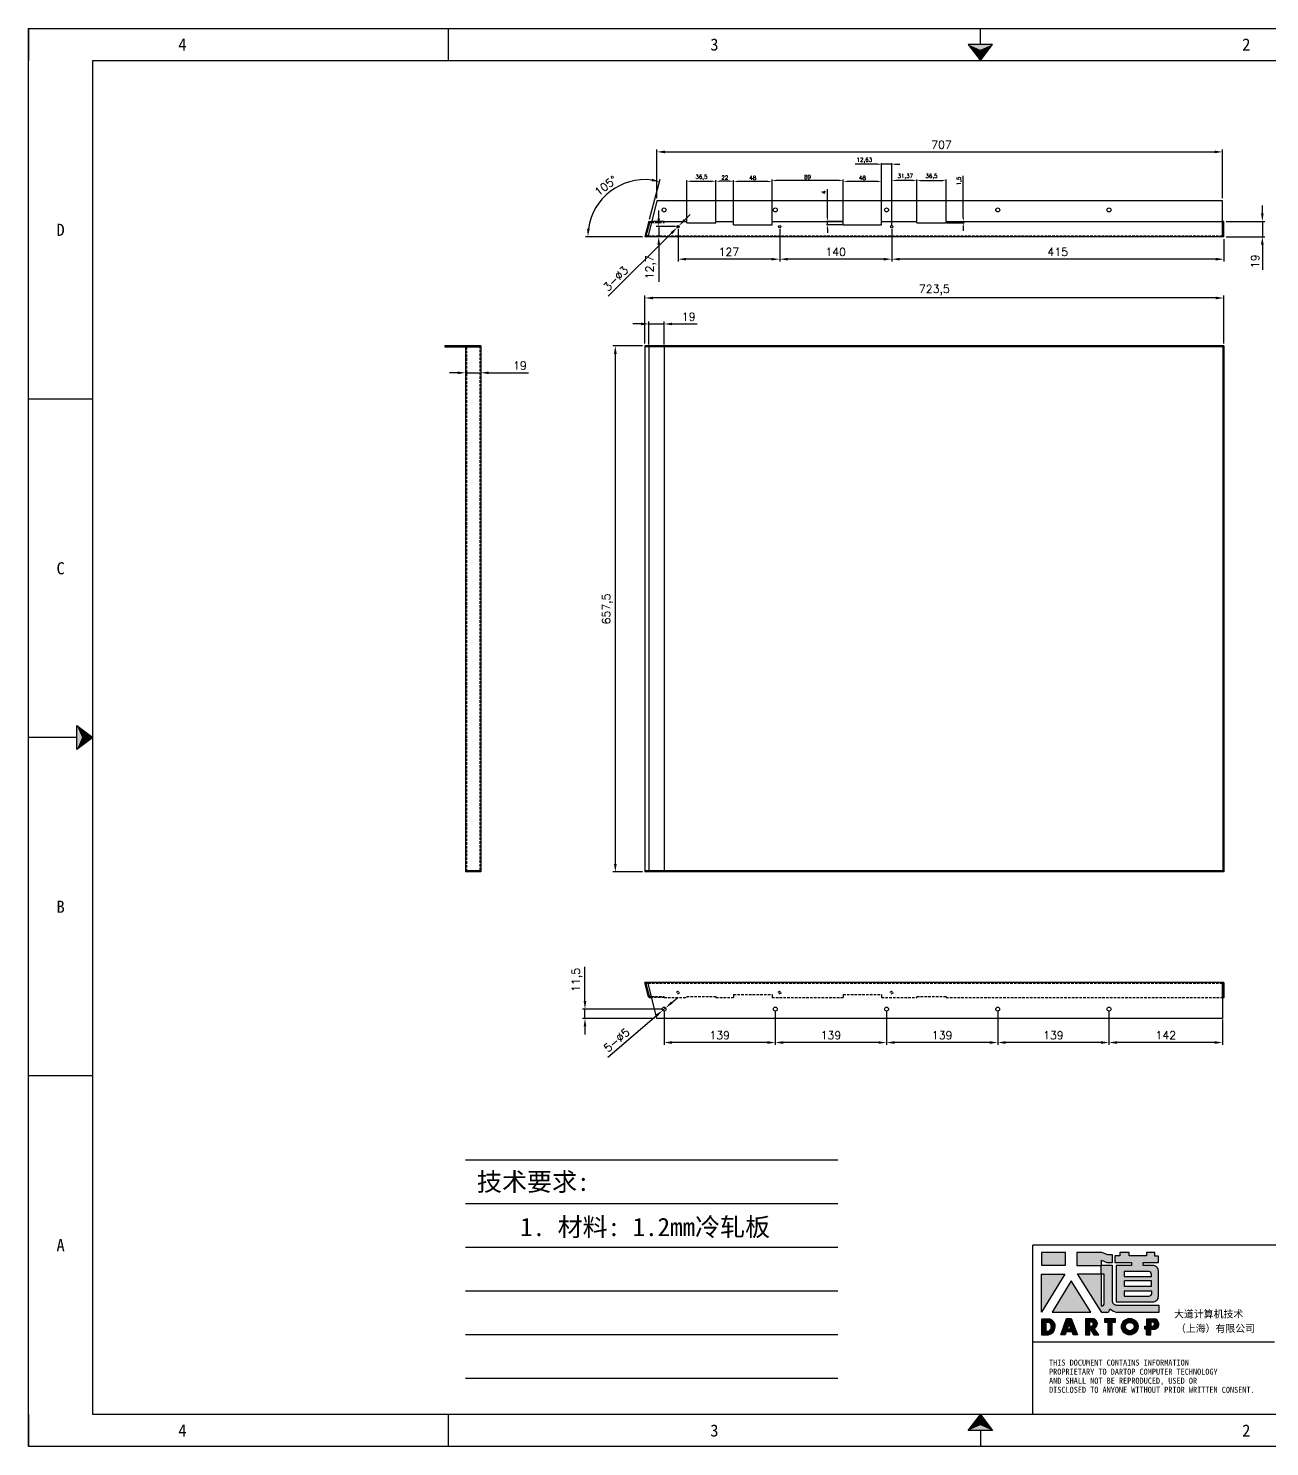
# Model space of a CAD drawing. Header units: millimetres. Extents: x -43476 to -13830, y -16942 to 55335.
# Drawn here: x -27713 to -26161, y 24800 to 26572 of the extents above; entities that cross this region are included whole.
import ezdxf
from ezdxf.enums import TextEntityAlignment as Align

# ---------------------------------------------------------------- set-up
doc = ezdxf.new("R2010")
doc.units = ezdxf.units.MM
for name, pattern in [('ACAD_ISO02W100', [15, 12, -3]), ('DOT', [0.25, 0, -0.25]), ('HIDDEN2', [4.7625, 3.175, -1.5875])]:
    doc.linetypes.add(name, pattern=pattern)
for name, color, linetype in [('4', 7, 'Continuous'), ('green', 3, 'ACAD_ISO02W100'), ('hidden', 3, 'HIDDEN2'), ('print', 30, 'Continuous')]:
    doc.layers.add(name, color=color, linetype=linetype)
doc.layers.add('dim', color=2, linetype='Continuous', lineweight=9)
doc.styles.add('Dartop', font='')
doc.styles.add('HZ', font='')
doc.styles.add('hzHT', font='simhei.ttf')
doc.styles.get("Standard").update_dxf_attribs({"font": 'txt', "bigfont": 'gbcbig.shx'})
doc.styles.get('Dartop').set_extended_font_data('FangSong_GB2312')
doc.styles.get('HZ').set_extended_font_data('SimSun')
doc.dimstyles.new('2-small', dxfattribs={"dimtxt": 10, "dimasz": 10, "dimexe": 3, "dimexo": 3, "dimgap": 4, "dimtad": 1, "dimtxsty": 'Standard', "dimcen": 5, "dimadec": 0, "dimazin": 0, "dimtfac": 1, "dimtmove": 0, "dimatfit": 3, "dimfxl": 0, "dimarcsym": 0})
doc.dimstyles.new('small', dxfattribs={"dimtxt": 5, "dimasz": 5, "dimexe": 1.25, "dimexo": 1, "dimgap": 2, "dimtad": 1, "dimtxsty": 'Standard', "dimcen": 2.5, "dimadec": 0, "dimazin": 0, "dimtfac": 1, "dimtmove": 0, "dimatfit": 3, "dimfxl": 0, "dimarcsym": 0})

# ---------------------------------------------------------------- blocks, each defined once
blk = doc.blocks.new('*U5')
at = {"color": 254, "linetype": 'Continuous', "extrusion": (0, 0, -1)}
for points in [[(-17, 0.333), (-16.812, 0.25), (-17, 0.5)], [(-17, 0.333), (-17, 0.5), (-17.188, 0.25)], [(-17, 0.333), (-17.188, 0.25), (-16.812, 0.25)]]:
    blk.add_solid(points, dxfattribs=at)
blk = doc.blocks.new('*U6')
at = {"color": 254, "linetype": 'Continuous'}
for points in [[(17, 21.667), (17.188, 21.75), (16.812, 21.75)], [(17, 21.667), (16.812, 21.75), (17, 21.5)], [(17, 21.667), (17, 21.5), (17.188, 21.75)]]:
    blk.add_solid(points, dxfattribs=at)
blk = doc.blocks.new('*U3')
at = {"color": 254, "linetype": 'Continuous', "extrusion": (0, 0, -1)}
for points in [[(-0.833, 11), (-0.75, 10.812), (-0.75, 11.188)], [(-0.833, 11), (-0.75, 11.188), (-1, 11)], [(-0.833, 11), (-1, 11), (-0.75, 10.812)]]:
    blk.add_solid(points, dxfattribs=at)
blk = doc.blocks.new('dadao')
for p, q in [((48, 19.2), (44.9, 10.4)), ((44.9, 10.4), (51.2, 10.4)), ((51.2, 10.4), (48, 19.2))]:
    blk.add_line(p, q)
for points in [[(41.8, 121.6), (41.8, 143.7), (-0.4, 143.7), (-0.4, 121.6), (41.8, 121.6)], [(104.8, 122), (104.8, 130.3), (114.1, 126.3), (124.2, 126.3), (124.2, 139.6), (115.9, 139.6), (105.1, 143.9), (61.5, 143.9)], [(61.7, 144), (61.7, 121.3), (103.9, 121.3)], [(113.4, 38.7), (105.1, 38.7), (63, 106.5), (103.9, 106.5), (103.9, 120.9), (103.9, 121.3)], [(109.7, 53.6), (109.7, 106.2), (104.3, 106.2), (104.3, 50.4), (106.6, 50.4)], [(144.6, 94.4), (144.6, 84.8), (192, 84.8), (192, 94.1), (144.9, 94.1)], [(0, 28), (0, 0), (11.8, 0)], [(0.1, 28), (14, 28)], [(76.8, 28.2), (76.8, 0), (84.1, 0), (84.1, 11.1), (91.6, -0.1), (100.3, -0.1), (91.7, 11.1)], [(76.8, 28.2), (90.6, 28.2)], [(120.2, 45), (119.5, 45), (119.5, 44.6)], [(183.7, 0), (183.7, 9.6), (180.6, 9.6), (180.6, 14.9), (183.8, 14.9), (183.8, 28.1), (196.1, 28.1), (196.5, 28.1)], [(7.1, 21.8), (7.1, 6.1), (12, 6.1)], [(7.1, 21.8), (11.4, 21.8)], [(84, 22.7), (84, 15.3), (87.2, 15.3)], [(84, 22.7), (87.3, 22.7)], [(183.7, 0), (190.9, 0), (190.9, 9.6), (198.8, 9.6)], [(194.9, 22.3), (190.8, 22.3), (190.8, 15), (194.4, 15)]]:
    blk.add_lwpolyline(points)
blk.add_lwpolyline([(137.1, 144.2), (137.1, 137.9), (128.3, 137.9), (128.3, 126.5), (157.3, 126.5), (157.3, 121.5), (130.3, 121.5), (130.3, 57.5), (194.4, 57.5, 0.414214), (204.4, 67.5), (204.4, 111.3, 0.414214), (194.4, 121.3), (177.5, 121.3), (177.5, 126.3), (204.7, 126.3), (204.7, 137.7), (198.2, 137.7), (198.2, 143.9), (183.3, 143.9), (183.3, 138), (153, 138), (153, 144.2), (137.1, 144.2)], format="xyb", close=True)
for points in [[(-0.3, 106.2), (40.4, 106.2), (-0.3, 39.7), (-0.3, 106.2)], [(51.7, 94.1), (18.4, 39.3), (86.2, 39.3)], [(43.8, 28.2), (51.8, 28.2), (62.6, -0.1), (55, -0.1), (53.2, 5), (42.9, 5), (41.1, 0), (33.6, 0)], [(110, 28.1), (110, 21.9), (116, 21.9), (116, -0.1), (123.2, -0.1), (123.2, 22), (129.2, 22), (129.2, 28.1), (110, 28.1)]]:
    blk.add_lwpolyline(points, close=True)
for points in [[(104.8, 122), (123.4, 122), (123.4, 60, 0.414214), (131.4, 52), (204.8, 52), (204.8, 39.1), (131.7, 39.1)], [(144.3, 110.8), (144.3, 101.8), (192.3, 101.8), (192.3, 105.5, 0.414214), (187.3, 110.5), (144.3, 110.5)], [(144.6, 77), (144.6, 67.5), (187.6, 67.5, 0.414214), (192.6, 72.5), (192.6, 76.4), (144.6, 76.4)]]:
    blk.add_lwpolyline(points, format="xyb")
for radius in [14.5, 7.44]:
    blk.add_circle((154.2, 14.2), radius)
for centre, radius, start, end in [((99.2, 60.7), 12.6, 305.6399, 325.969), ((9.6, 14.2), 14.4, 278.6604, 72.3203), ((88.6, 19.4), 8.95, 290.6073, 77.2124), ((111.6, 46.7), 8.19, 282.9811, 347.6627), ((136, 61.7), 22.9, 226.7358, 259.3209), ((195.7, 18.6), 9.51, 288.8959, 85.2442), ((8.5, 13.9), 8.49, 294.2143, 69.7177), ((86.4, 19), 3.8, 282.527, 76.7196), ((193.7, 18.7), 3.8, 280.9891, 72.5513)]:
    blk.add_arc(centre, radius, start, end)
blk = doc.blocks.new('*D291')
at = {"layer": 'Defpoints', "color": 0}
for p in [(-26942.1, 26235.3), (-26942.1, 26175.4), (-26218.6, 26175.4)]:
    blk.add_point(p, dxfattribs=at)
at = {"layer": 'dim', "color": 0, "lineweight": -2}
for p, q in [((-26942.1, 26178.4), (-26942.1, 26238.3)), ((-26218.6, 26178.4), (-26218.6, 26238.3)), ((-26228.6, 26235.3), (-26932.1, 26235.3))]:
    blk.add_line(p, q, dxfattribs=at)
at = {"layer": 'dim', "color": 0}
for points in [[(-26932.1, 26236.9), (-26932.1, 26233.6), (-26942.1, 26235.3)], [(-26228.6, 26236.9), (-26228.6, 26233.6), (-26218.6, 26235.3)]]:
    blk.add_solid(points, dxfattribs=at)
at = {"layer": 'dim', "color": 0, "insert": (-26580.3, 26245.1), "char_height": 10, "attachment_point": 5}
blk.add_mtext('723,5', dxfattribs=at)
blk = doc.blocks.new('*D292')
at = {"layer": 'Defpoints', "color": 0}
for p in [(-26942, 26175.4), (-26979, 25517.9), (-26942, 25517.9)]:
    blk.add_point(p, dxfattribs=at)
at = {"layer": 'dim', "color": 0, "lineweight": -2}
for p, q in [((-26945, 26175.4), (-26982, 26175.4)), ((-26979, 26165.4), (-26979, 25527.9)), ((-26945, 25517.9), (-26982, 25517.9))]:
    blk.add_line(p, q, dxfattribs=at)
at = {"layer": 'dim', "color": 0}
for points in [[(-26980.7, 26165.4), (-26977.3, 26165.4), (-26979, 26175.4)], [(-26980.7, 25527.9), (-26977.3, 25527.9), (-26979, 25517.9)]]:
    blk.add_solid(points, dxfattribs=at)
at = {"layer": 'dim', "color": 0, "insert": (-26988.8, 25846.6), "char_height": 10, "attachment_point": 5, "rotation": 90}
blk.add_mtext('657,5', dxfattribs=at)
blk = doc.blocks.new('*D293')
at = {"layer": 'Defpoints', "color": 0}
for p in [(-26918, 26202.8), (-26937, 26174.2), (-26918, 26174.2)]:
    blk.add_point(p, dxfattribs=at)
at = {"layer": 'dim', "color": 0, "lineweight": -2}
for p, q in [((-26947, 26202.8), (-26957, 26202.8)), ((-26937, 26177.2), (-26937, 26205.8)), ((-26937, 26202.8), (-26918, 26202.8)), ((-26918, 26177.2), (-26918, 26205.8)), ((-26908, 26202.8), (-26876.6, 26202.8))]:
    blk.add_line(p, q, dxfattribs=at)
at = {"layer": 'dim', "color": 0}
for points in [[(-26947, 26204.5), (-26947, 26201.2), (-26937, 26202.8)], [(-26908, 26204.5), (-26908, 26201.2), (-26918, 26202.8)]]:
    blk.add_solid(points, dxfattribs=at)
at = {"layer": 'dim', "color": 0, "insert": (-26887.3, 26211.8), "char_height": 10, "attachment_point": 5}
blk.add_mtext('19', dxfattribs=at)
blk = doc.blocks.new('*D294')
at = {"layer": 'Defpoints', "color": 0}
for p in [(-26966.5, 26378.9), (-26937, 26330.9), (-26942, 26311.9), (-26942, 26311.9), (-26218.6, 26311.9)]:
    blk.add_point(p, dxfattribs=at)
at = {"layer": 'dim', "color": 0, "lineweight": -2}
for p, q in [((-26936.2, 26333.8), (-26922.9, 26383.7)), ((-26945, 26311.9), (-27016.3, 26311.9))]:
    blk.add_line(p, q, dxfattribs=at)
blk.add_arc((-26942, 26311.9), 71.3, 83.0807, 171.9593, dxfattribs=at)
at = {"layer": 'dim', "color": 0}
for points in [[(-26933.1, 26384.3), (-26933.8, 26381), (-26923.6, 26380.8)], [(-27011, 26321.7), (-27014.3, 26322), (-27013.3, 26311.9)]]:
    blk.add_solid(points, dxfattribs=at)
at = {"layer": 'dim', "color": 0, "insert": (-26990.9, 26375.6), "char_height": 10, "attachment_point": 5, "rotation": 37.52}
blk.add_mtext('105°', dxfattribs=at)
blk = doc.blocks.new('*D295')
at = {"layer": 'Defpoints', "color": 0}
for p in [(-26220.1, 26417.9), (-26927.1, 26356.9), (-26220.1, 26356.9)]:
    blk.add_point(p, dxfattribs=at)
at = {"layer": 'dim', "color": 0, "lineweight": -2}
for p, q in [((-26927.1, 26359.9), (-26927.1, 26420.9)), ((-26917.1, 26417.9), (-26230.1, 26417.9)), ((-26220.1, 26359.9), (-26220.1, 26420.9))]:
    blk.add_line(p, q, dxfattribs=at)
at = {"layer": 'dim', "color": 0}
for points in [[(-26917.1, 26419.5), (-26917.1, 26416.2), (-26927.1, 26417.9)], [(-26230.1, 26419.5), (-26230.1, 26416.2), (-26220.1, 26417.9)]]:
    blk.add_solid(points, dxfattribs=at)
at = {"layer": 'dim', "color": 0, "insert": (-26571.4, 26426.9), "char_height": 10, "attachment_point": 5}
blk.add_mtext('707', dxfattribs=at)
blk = doc.blocks.new('*D296')
at = {"layer": 'Defpoints', "color": 0}
for p in [(-26218.6, 26330.9), (-26218.6, 26311.9), (-26170.4, 26311.9)]:
    blk.add_point(p, dxfattribs=at)
at = {"layer": 'dim', "color": 0, "lineweight": -2}
for p, q in [((-26170.4, 26340.9), (-26170.4, 26350.9)), ((-26215.6, 26330.9), (-26167.4, 26330.9)), ((-26170.4, 26330.9), (-26170.4, 26311.9)), ((-26215.6, 26311.9), (-26167.4, 26311.9)), ((-26170.4, 26301.9), (-26170.4, 26270.5))]:
    blk.add_line(p, q, dxfattribs=at)
at = {"layer": 'dim', "color": 0}
for points in [[(-26172.1, 26340.9), (-26168.8, 26340.9), (-26170.4, 26330.9)], [(-26172.1, 26301.9), (-26168.8, 26301.9), (-26170.4, 26311.9)]]:
    blk.add_solid(points, dxfattribs=at)
at = {"layer": 'dim', "color": 0, "insert": (-26179.4, 26281.2), "char_height": 10, "attachment_point": 5, "rotation": 90}
blk.add_mtext('19', dxfattribs=at)
blk = doc.blocks.new('*D297')
at = {"layer": 'Defpoints', "color": 0}
for p in [(-26633.6, 26324.6), (-26218.6, 26311.9), (-26633.6, 26283.8)]:
    blk.add_point(p, dxfattribs=at)
at = {"layer": 'dim', "color": 0, "lineweight": -2}
for p, q in [((-26633.6, 26321.6), (-26633.6, 26280.8)), ((-26218.6, 26308.9), (-26218.6, 26280.8)), ((-26228.6, 26283.8), (-26623.6, 26283.8))]:
    blk.add_line(p, q, dxfattribs=at)
at = {"layer": 'dim', "color": 0}
for points in [[(-26623.6, 26285.4), (-26623.6, 26282.1), (-26633.6, 26283.8)], [(-26228.6, 26285.4), (-26228.6, 26282.1), (-26218.6, 26283.8)]]:
    blk.add_solid(points, dxfattribs=at)
at = {"layer": 'dim', "color": 0, "insert": (-26426.1, 26292.8), "char_height": 10, "attachment_point": 5}
blk.add_mtext('415', dxfattribs=at)
blk = doc.blocks.new('*D284')
at = {"layer": 'Defpoints', "color": 0}
for p in [(-26362.1, 25347.9), (-26220.1, 25336.4), (-26362.1, 25304.7)]:
    blk.add_point(p, dxfattribs=at)
at = {"layer": 'dim', "color": 0, "lineweight": -2}
for p, q in [((-26362.1, 25344.9), (-26362.1, 25301.7)), ((-26220.1, 25333.4), (-26220.1, 25301.7)), ((-26230.1, 25304.7), (-26352.1, 25304.7))]:
    blk.add_line(p, q, dxfattribs=at)
at = {"layer": 'dim', "color": 0}
for points in [[(-26352.1, 25306.4), (-26352.1, 25303), (-26362.1, 25304.7)], [(-26230.1, 25306.4), (-26230.1, 25303), (-26220.1, 25304.7)]]:
    blk.add_solid(points, dxfattribs=at)
at = {"layer": 'dim', "color": 0, "insert": (-26291.1, 25313.7), "char_height": 10, "attachment_point": 5}
blk.add_mtext('142', dxfattribs=at)
blk = doc.blocks.new('*D285')
at = {"layer": 'Defpoints', "color": 0}
for p in [(-26501.1, 25347.9), (-26362.1, 25347.9), (-26501.1, 25304.7)]:
    blk.add_point(p, dxfattribs=at)
at = {"layer": 'dim', "color": 0, "lineweight": -2}
for p, q in [((-26501.1, 25344.9), (-26501.1, 25301.7)), ((-26362.1, 25344.9), (-26362.1, 25301.7)), ((-26372.1, 25304.7), (-26491.1, 25304.7))]:
    blk.add_line(p, q, dxfattribs=at)
at = {"layer": 'dim', "color": 0}
for points in [[(-26491.1, 25306.4), (-26491.1, 25303), (-26501.1, 25304.7)], [(-26372.1, 25306.4), (-26372.1, 25303), (-26362.1, 25304.7)]]:
    blk.add_solid(points, dxfattribs=at)
at = {"layer": 'dim', "color": 0, "insert": (-26431.6, 25313.7), "char_height": 10, "attachment_point": 5}
blk.add_mtext('139', dxfattribs=at)
blk = doc.blocks.new('*D286')
at = {"layer": 'Defpoints', "color": 0}
for p in [(-26640.1, 25347.9), (-26501.1, 25347.9), (-26640.1, 25304.7)]:
    blk.add_point(p, dxfattribs=at)
at = {"layer": 'dim', "color": 0, "lineweight": -2}
for p, q in [((-26640.1, 25344.9), (-26640.1, 25301.7)), ((-26501.1, 25344.9), (-26501.1, 25301.7)), ((-26511.1, 25304.7), (-26630.1, 25304.7))]:
    blk.add_line(p, q, dxfattribs=at)
at = {"layer": 'dim', "color": 0}
for points in [[(-26630.1, 25306.4), (-26630.1, 25303), (-26640.1, 25304.7)], [(-26511.1, 25306.4), (-26511.1, 25303), (-26501.1, 25304.7)]]:
    blk.add_solid(points, dxfattribs=at)
at = {"layer": 'dim', "color": 0, "insert": (-26570.6, 25313.7), "char_height": 10, "attachment_point": 5}
blk.add_mtext('139', dxfattribs=at)
blk = doc.blocks.new('*D287')
at = {"layer": 'Defpoints', "color": 0}
for p in [(-26779.1, 25347.9), (-26640.1, 25347.9), (-26779.1, 25304.7)]:
    blk.add_point(p, dxfattribs=at)
at = {"layer": 'dim', "color": 0, "lineweight": -2}
for p, q in [((-26779.1, 25344.9), (-26779.1, 25301.7)), ((-26640.1, 25344.9), (-26640.1, 25301.7)), ((-26650.1, 25304.7), (-26769.1, 25304.7))]:
    blk.add_line(p, q, dxfattribs=at)
at = {"layer": 'dim', "color": 0}
for points in [[(-26769.1, 25306.4), (-26769.1, 25303), (-26779.1, 25304.7)], [(-26650.1, 25306.4), (-26650.1, 25303), (-26640.1, 25304.7)]]:
    blk.add_solid(points, dxfattribs=at)
at = {"layer": 'dim', "color": 0, "insert": (-26709.6, 25313.7), "char_height": 10, "attachment_point": 5}
blk.add_mtext('139', dxfattribs=at)
blk = doc.blocks.new('*D288')
at = {"layer": 'Defpoints', "color": 0}
for p in [(-26918.1, 25347.9), (-26779.1, 25347.9), (-26918.1, 25304.7)]:
    blk.add_point(p, dxfattribs=at)
at = {"layer": 'dim', "color": 0, "lineweight": -2}
for p, q in [((-26918.1, 25344.9), (-26918.1, 25301.7)), ((-26779.1, 25344.9), (-26779.1, 25301.7)), ((-26789.1, 25304.7), (-26908.1, 25304.7))]:
    blk.add_line(p, q, dxfattribs=at)
at = {"layer": 'dim', "color": 0}
for points in [[(-26908.1, 25306.4), (-26908.1, 25303), (-26918.1, 25304.7)], [(-26789.1, 25306.4), (-26789.1, 25303), (-26779.1, 25304.7)]]:
    blk.add_solid(points, dxfattribs=at)
at = {"layer": 'dim', "color": 0, "insert": (-26848.6, 25313.7), "char_height": 10, "attachment_point": 5}
blk.add_mtext('139', dxfattribs=at)
blk = doc.blocks.new('*D298')
at = {"layer": 'Defpoints', "color": 0}
for p in [(-26773.6, 26324.6), (-26633.6, 26324.6), (-26773.6, 26283.8)]:
    blk.add_point(p, dxfattribs=at)
at = {"layer": 'dim', "color": 0, "lineweight": -2}
for p, q in [((-26773.6, 26321.6), (-26773.6, 26280.8)), ((-26633.6, 26321.6), (-26633.6, 26280.8)), ((-26643.6, 26283.8), (-26763.6, 26283.8))]:
    blk.add_line(p, q, dxfattribs=at)
at = {"layer": 'dim', "color": 0}
for points in [[(-26763.6, 26285.4), (-26763.6, 26282.1), (-26773.6, 26283.8)], [(-26643.6, 26285.4), (-26643.6, 26282.1), (-26633.6, 26283.8)]]:
    blk.add_solid(points, dxfattribs=at)
at = {"layer": 'dim', "color": 0, "insert": (-26703.6, 26292.8), "char_height": 10, "attachment_point": 5}
blk.add_mtext('140', dxfattribs=at)
blk = doc.blocks.new('*D299')
at = {"layer": 'Defpoints', "color": 0}
for p in [(-26900.6, 26324.6), (-26773.6, 26324.6), (-26900.6, 26283.8)]:
    blk.add_point(p, dxfattribs=at)
at = {"layer": 'dim', "color": 0, "lineweight": -2}
for p, q in [((-26900.6, 26321.6), (-26900.6, 26280.8)), ((-26773.6, 26321.6), (-26773.6, 26280.8)), ((-26783.6, 26283.8), (-26890.6, 26283.8))]:
    blk.add_line(p, q, dxfattribs=at)
at = {"layer": 'dim', "color": 0}
for points in [[(-26890.6, 26285.4), (-26890.6, 26282.1), (-26900.6, 26283.8)], [(-26783.6, 26285.4), (-26783.6, 26282.1), (-26773.6, 26283.8)]]:
    blk.add_solid(points, dxfattribs=at)
at = {"layer": 'dim', "color": 0, "insert": (-26837.1, 26292.8), "char_height": 10, "attachment_point": 5}
blk.add_mtext('127', dxfattribs=at)
blk = doc.blocks.new('*D300')
at = {"layer": 'Defpoints', "color": 0}
for p in [(-27016.9, 25346.4), (-26927.1, 25334.9), (-26918.1, 25346.4)]:
    blk.add_point(p, dxfattribs=at)
at = {"layer": 'dim', "color": 0, "lineweight": -2}
for p, q in [((-27016.9, 25356.4), (-27016.9, 25399.4)), ((-26921.1, 25346.4), (-27019.9, 25346.4)), ((-26930.1, 25334.9), (-27019.9, 25334.9)), ((-27016.9, 25334.9), (-27016.9, 25346.4)), ((-27016.9, 25324.9), (-27016.9, 25314.9))]:
    blk.add_line(p, q, dxfattribs=at)
at = {"layer": 'dim', "color": 0}
for points in [[(-27018.6, 25356.4), (-27015.3, 25356.4), (-27016.9, 25346.4)], [(-27018.6, 25324.9), (-27015.3, 25324.9), (-27016.9, 25334.9)]]:
    blk.add_solid(points, dxfattribs=at)
at = {"layer": 'dim', "color": 0, "insert": (-27026.8, 25382.9), "char_height": 10, "attachment_point": 5, "rotation": 90}
blk.add_mtext('11,5', dxfattribs=at)
blk = doc.blocks.new('*D301')
at = {"layer": 'Defpoints', "color": 0}
for p in [(-26920, 25344.8), (-26916.2, 25348)]:
    blk.add_point(p, dxfattribs=at)
at = {"layer": 'dim', "color": 0, "lineweight": -2}
for p, q in [((-26908.6, 25354.5), (-26900.9, 25361)), ((-26988.4, 25286.3), (-26927.6, 25338.3)), ((-26916.2, 25348), (-26920, 25344.8))]:
    blk.add_line(p, q, dxfattribs=at)
at = {"layer": 'dim', "color": 0}
for points in [[(-26909.6, 25355.8), (-26907.5, 25353.3), (-26916.2, 25348)], [(-26928.6, 25339.6), (-26926.5, 25337), (-26920, 25344.8)]]:
    blk.add_solid(points, dxfattribs=at)
at = {"layer": 'dim', "color": 0, "insert": (-26977.2, 25307.7), "char_height": 10, "attachment_point": 5, "rotation": 40.4977}
blk.add_mtext('5-∅5', dxfattribs=at)
blk = doc.blocks.new('*D302')
at = {"layer": 'Defpoints', "color": 0}
for p in [(-26899.5, 26325.6), (-26901.6, 26323.5)]:
    blk.add_point(p, dxfattribs=at)
at = {"layer": 'dim', "color": 0, "lineweight": -2}
for p, q in [((-26899.5, 26325.6), (-26901.6, 26323.5)), ((-26892.4, 26332.7), (-26885.3, 26339.8)), ((-26987.9, 26237.4), (-26908.7, 26316.5))]:
    blk.add_line(p, q, dxfattribs=at)
at = {"layer": 'dim', "color": 0}
for points in [[(-26893.6, 26333.9), (-26891.2, 26331.5), (-26899.5, 26325.6)], [(-26909.9, 26317.6), (-26907.5, 26315.3), (-26901.6, 26323.5)]]:
    blk.add_solid(points, dxfattribs=at)
at = {"layer": 'dim', "color": 0, "insert": (-26978.4, 26259.5), "char_height": 10, "attachment_point": 5, "rotation": 44.962}
blk.add_mtext('3-∅3', dxfattribs=at)
blk = doc.blocks.new('*D289')
at = {"layer": 'Defpoints', "color": 0}
for p in [(-26900.6, 26324.6), (-26924.8, 26311.9), (-26900.6, 26311.9)]:
    blk.add_point(p, dxfattribs=at)
at = {"layer": 'dim', "color": 0, "lineweight": -2}
for p, q in [((-26924.8, 26334.6), (-26924.8, 26344.6)), ((-26903.6, 26324.6), (-26927.8, 26324.6)), ((-26924.8, 26324.6), (-26924.8, 26311.9)), ((-26903.6, 26311.9), (-26927.8, 26311.9)), ((-26924.8, 26301.9), (-26924.8, 26255.5))]:
    blk.add_line(p, q, dxfattribs=at)
at = {"layer": 'dim', "color": 0}
for points in [[(-26926.4, 26334.6), (-26923.1, 26334.6), (-26924.8, 26324.6)], [(-26926.4, 26301.9), (-26923.1, 26301.9), (-26924.8, 26311.9)]]:
    blk.add_solid(points, dxfattribs=at)
at = {"layer": 'dim', "color": 0, "insert": (-26934.6, 26273.7), "char_height": 10, "attachment_point": 5, "rotation": 90}
blk.add_mtext('12,7', dxfattribs=at)
blk = doc.blocks.new('*D303')
at = {"layer": 'Defpoints', "color": 0}
for p in [(-26565.7, 26382), (-26602.2, 26330.9), (-26565.7, 26330.9)]:
    blk.add_point(p, dxfattribs=at)
at = {"layer": 'dim', "color": 0, "lineweight": -2}
for p, q in [((-26602.2, 26331.9), (-26602.2, 26383.3)), ((-26597.2, 26382), (-26570.7, 26382)), ((-26565.7, 26331.9), (-26565.7, 26383.3))]:
    blk.add_line(p, q, dxfattribs=at)
at = {"layer": 'dim', "color": 0}
for points in [[(-26597.2, 26382.9), (-26597.2, 26381.2), (-26602.2, 26382)], [(-26570.7, 26382.9), (-26570.7, 26381.2), (-26565.7, 26382)]]:
    blk.add_solid(points, dxfattribs=at)
at = {"layer": 'dim', "color": 0, "insert": (-26583.9, 26387), "char_height": 5, "attachment_point": 5}
blk.add_mtext('36,5', dxfattribs=at)
blk = doc.blocks.new('*D304')
at = {"layer": 'Defpoints', "color": 0}
for p in [(-26633.6, 26382), (-26633.6, 26324.6), (-26602.2, 26330.9)]:
    blk.add_point(p, dxfattribs=at)
at = {"layer": 'dim', "color": 0, "lineweight": -2}
for p, q in [((-26633.6, 26325.6), (-26633.6, 26383.3)), ((-26607.2, 26382), (-26628.6, 26382)), ((-26602.2, 26331.9), (-26602.2, 26383.3))]:
    blk.add_line(p, q, dxfattribs=at)
at = {"layer": 'dim', "color": 0}
for points in [[(-26628.6, 26382.9), (-26628.6, 26381.2), (-26633.6, 26382)], [(-26607.2, 26382.9), (-26607.2, 26381.2), (-26602.2, 26382)]]:
    blk.add_solid(points, dxfattribs=at)
at = {"layer": 'dim', "color": 0, "insert": (-26616.6, 26387), "char_height": 5, "attachment_point": 5}
blk.add_mtext('31,37', dxfattribs=at)
blk = doc.blocks.new('*D305')
at = {"layer": 'Defpoints', "color": 0}
for p in [(-26694.2, 26380.8), (-26694.2, 26330.9), (-26646.2, 26330.9)]:
    blk.add_point(p, dxfattribs=at)
at = {"layer": 'dim', "color": 0, "lineweight": -2}
for p, q in [((-26694.2, 26331.9), (-26694.2, 26382)), ((-26651.2, 26380.8), (-26689.2, 26380.8)), ((-26646.2, 26331.9), (-26646.2, 26382))]:
    blk.add_line(p, q, dxfattribs=at)
at = {"layer": 'dim', "color": 0}
for points in [[(-26689.2, 26381.6), (-26689.2, 26380), (-26694.2, 26380.8)], [(-26651.2, 26381.6), (-26651.2, 26380), (-26646.2, 26380.8)]]:
    blk.add_solid(points, dxfattribs=at)
at = {"layer": 'dim', "color": 0, "insert": (-26670.2, 26385.3), "char_height": 5, "attachment_point": 5}
blk.add_mtext('48', dxfattribs=at)
blk = doc.blocks.new('*D306')
at = {"layer": 'Defpoints', "color": 0}
for p in [(-26646.2, 26402.5), (-26646.2, 26330.9), (-26633.6, 26324.6)]:
    blk.add_point(p, dxfattribs=at)
at = {"layer": 'dim', "color": 0, "lineweight": -2}
for p, q in [((-26651.2, 26402.5), (-26679.4, 26402.5)), ((-26646.2, 26331.9), (-26646.2, 26403.7)), ((-26633.6, 26402.5), (-26646.2, 26402.5)), ((-26633.6, 26325.6), (-26633.6, 26403.7)), ((-26628.6, 26402.5), (-26623.6, 26402.5))]:
    blk.add_line(p, q, dxfattribs=at)
at = {"layer": 'dim', "color": 0}
for points in [[(-26651.2, 26403.3), (-26651.2, 26401.6), (-26646.2, 26402.5)], [(-26628.6, 26403.3), (-26628.6, 26401.6), (-26633.6, 26402.5)]]:
    blk.add_solid(points, dxfattribs=at)
at = {"layer": 'dim', "color": 0, "insert": (-26667.8, 26407.4), "char_height": 5, "attachment_point": 5}
blk.add_mtext('12,63', dxfattribs=at)
blk = doc.blocks.new('*D307')
at = {"layer": 'Defpoints', "color": 0}
for p in [(-26783.2, 26382), (-26783.2, 26330.9), (-26694.2, 26330.9)]:
    blk.add_point(p, dxfattribs=at)
at = {"layer": 'dim', "color": 0, "lineweight": -2}
for p, q in [((-26783.2, 26331.9), (-26783.2, 26383.3)), ((-26699.2, 26382), (-26778.2, 26382)), ((-26694.2, 26331.9), (-26694.2, 26383.3))]:
    blk.add_line(p, q, dxfattribs=at)
at = {"layer": 'dim', "color": 0}
for points in [[(-26778.2, 26382.9), (-26778.2, 26381.2), (-26783.2, 26382)], [(-26699.2, 26382.9), (-26699.2, 26381.2), (-26694.2, 26382)]]:
    blk.add_solid(points, dxfattribs=at)
at = {"layer": 'dim', "color": 0, "insert": (-26738.7, 26386.5), "char_height": 5, "attachment_point": 5}
blk.add_mtext('89', dxfattribs=at)
blk = doc.blocks.new('*D308')
at = {"layer": 'Defpoints', "color": 0}
for p in [(-26831.2, 26380.8), (-26831.2, 26330.9), (-26783.2, 26333.9)]:
    blk.add_point(p, dxfattribs=at)
at = {"layer": 'dim', "color": 0, "lineweight": -2}
for p, q in [((-26831.2, 26331.9), (-26831.2, 26382)), ((-26788.2, 26380.8), (-26826.2, 26380.8)), ((-26783.2, 26334.9), (-26783.2, 26382))]:
    blk.add_line(p, q, dxfattribs=at)
at = {"layer": 'dim', "color": 0}
for points in [[(-26826.2, 26381.6), (-26826.2, 26380), (-26831.2, 26380.8)], [(-26788.2, 26381.6), (-26788.2, 26380), (-26783.2, 26380.8)]]:
    blk.add_solid(points, dxfattribs=at)
at = {"layer": 'dim', "color": 0, "insert": (-26807.2, 26385.3), "char_height": 5, "attachment_point": 5}
blk.add_mtext('48', dxfattribs=at)
blk = doc.blocks.new('*D309')
at = {"layer": 'Defpoints', "color": 0}
for p in [(-26853.2, 26381.2), (-26853.2, 26330.9), (-26831.2, 26330.9)]:
    blk.add_point(p, dxfattribs=at)
at = {"layer": 'dim', "color": 0, "lineweight": -2}
for p, q in [((-26853.2, 26331.9), (-26853.2, 26382.5)), ((-26836.2, 26381.2), (-26848.2, 26381.2)), ((-26831.2, 26331.9), (-26831.2, 26382.5))]:
    blk.add_line(p, q, dxfattribs=at)
at = {"layer": 'dim', "color": 0}
for points in [[(-26848.2, 26382), (-26848.2, 26380.4), (-26853.2, 26381.2)], [(-26836.2, 26382), (-26836.2, 26380.4), (-26831.2, 26381.2)]]:
    blk.add_solid(points, dxfattribs=at)
at = {"layer": 'dim', "color": 0, "insert": (-26842.2, 26385.7), "char_height": 5, "attachment_point": 5}
blk.add_mtext('22', dxfattribs=at)
blk = doc.blocks.new('*D310')
at = {"layer": 'Defpoints', "color": 0}
for p in [(-26853.2, 26381.2), (-26889.7, 26330.9), (-26853.2, 26330.9)]:
    blk.add_point(p, dxfattribs=at)
at = {"layer": 'dim', "color": 0, "lineweight": -2}
for p, q in [((-26889.7, 26331.9), (-26889.7, 26382.5)), ((-26884.7, 26381.2), (-26858.2, 26381.2)), ((-26853.2, 26331.9), (-26853.2, 26382.5))]:
    blk.add_line(p, q, dxfattribs=at)
at = {"layer": 'dim', "color": 0}
for points in [[(-26884.7, 26382), (-26884.7, 26380.4), (-26889.7, 26381.2)], [(-26858.2, 26382), (-26858.2, 26380.4), (-26853.2, 26381.2)]]:
    blk.add_solid(points, dxfattribs=at)
at = {"layer": 'dim', "color": 0, "insert": (-26871.4, 26386.1), "char_height": 5, "attachment_point": 5}
blk.add_mtext('36,5', dxfattribs=at)
blk = doc.blocks.new('*D311')
at = {"layer": 'Defpoints', "color": 0}
for p in [(-26565.7, 26330.9), (-26565.7, 26329.4), (-26544.2, 26329.4)]:
    blk.add_point(p, dxfattribs=at)
at = {"layer": 'dim', "color": 0, "lineweight": -2}
for p, q in [((-26544.2, 26335.9), (-26544.2, 26388.1)), ((-26564.7, 26330.9), (-26542.9, 26330.9)), ((-26564.7, 26329.4), (-26542.9, 26329.4)), ((-26544.2, 26329.4), (-26544.2, 26330.9)), ((-26544.2, 26324.4), (-26544.2, 26319.4))]:
    blk.add_line(p, q, dxfattribs=at)
at = {"layer": 'dim', "color": 0}
for points in [[(-26545, 26335.9), (-26543.3, 26335.9), (-26544.2, 26330.9)], [(-26545, 26324.4), (-26543.3, 26324.4), (-26544.2, 26329.4)]]:
    blk.add_solid(points, dxfattribs=at)
at = {"layer": 'dim', "color": 0, "insert": (-26549.1, 26381.5), "char_height": 5, "attachment_point": 5, "rotation": 90}
blk.add_mtext('1,5', dxfattribs=at)
blk = doc.blocks.new('*D312')
at = {"layer": 'Defpoints', "color": 0}
for p in [(-26713.9, 26326.9), (-26694.2, 26330.9), (-26694.2, 26326.9)]:
    blk.add_point(p, dxfattribs=at)
at = {"layer": 'dim', "color": 0, "lineweight": -2}
for p, q in [((-26713.9, 26335.9), (-26713.9, 26371.1)), ((-26695.2, 26330.9), (-26715.2, 26330.9)), ((-26695.2, 26326.9), (-26715.2, 26326.9)), ((-26713.9, 26326.9), (-26713.9, 26330.9)), ((-26713.9, 26321.9), (-26713.9, 26316.9))]:
    blk.add_line(p, q, dxfattribs=at)
at = {"layer": 'dim', "color": 0}
for points in [[(-26714.8, 26335.9), (-26713.1, 26335.9), (-26713.9, 26330.9)], [(-26714.8, 26321.9), (-26713.1, 26321.9), (-26713.9, 26326.9)]]:
    blk.add_solid(points, dxfattribs=at)
at = {"layer": 'dim', "color": 0, "insert": (-26718.4, 26367.5), "char_height": 5, "attachment_point": 5, "rotation": 90}
blk.add_mtext('4', dxfattribs=at)
blk = doc.blocks.new('*D313')
at = {"layer": 'Defpoints', "color": 0}
for p in [(-27166.2, 26174.2), (-27147.2, 26175.4), (-27147.2, 26141.8)]:
    blk.add_point(p, dxfattribs=at)
at = {"layer": 'dim', "color": 0, "lineweight": -2}
for p, q in [((-27166.2, 26171.2), (-27166.2, 26138.8)), ((-27147.2, 26172.4), (-27147.2, 26138.8)), ((-27176.2, 26141.8), (-27186.2, 26141.8)), ((-27166.2, 26141.8), (-27147.2, 26141.8)), ((-27137.2, 26141.8), (-27087.5, 26141.8))]:
    blk.add_line(p, q, dxfattribs=at)
at = {"layer": 'dim', "color": 0}
for points in [[(-27176.2, 26143.4), (-27176.2, 26140.1), (-27166.2, 26141.8)], [(-27137.2, 26143.4), (-27137.2, 26140.1), (-27147.2, 26141.8)]]:
    blk.add_solid(points, dxfattribs=at)
at = {"layer": 'dim', "color": 0, "insert": (-27098.2, 26150.8), "char_height": 10, "attachment_point": 5}
blk.add_mtext('19', dxfattribs=at)

msp = doc.modelspace()

# ---------------------------------------------------------------- hatches: boundary and pattern name
for points in [[(-26416.412, 25042.052), (-26446.546, 25042.052), (-26446.546, 25026.308), (-26416.412, 25026.308)], [(-26417.382, 25015.292), (-26446.466, 25015.292), (-26446.466, 24967.806)], [(-26409.32, 25006.675), (-26433.095, 24967.49), (-26384.683, 24967.49)], [(-26353.943, 24959.472), (-26367.702, 24959.472), (-26367.702, 24955.107), (-26363.409, 24955.107), (-26363.409, 24939.378), (-26358.269, 24939.378), (-26358.269, 24955.117), (-26353.943, 24955.117)]]:
    msp.add_hatch(color=0).paths.add_polyline_path(points)
h = msp.add_hatch(color=0)
h.paths.add_polyline_path([(-26371.378, 25032.484), (-26364.727, 25029.611), (-26357.536, 25029.611), (-26357.536, 25039.127), (-26363.468, 25039.127), (-26371.198, 25042.18), (-26402.172, 25042.18), (-26402.172, 25026.085), (-26372.035, 25026.085), (-26372.035, 25025.759), (-26372.035, 25015.472), (-26401.26, 25015.472), (-26371.2, 24967.096), (-26365.247, 24967.096, 0.27937482), (-26360.902, 24971.322), (-26360.902, 24971.545), (-26360.377, 24971.545, 0.14314537), (-26352.182, 24967.374), (-26299.949, 24967.374), (-26299.949, 24976.549), (-26352.405, 24976.549, -0.41421356), (-26358.119, 24982.263), (-26358.119, 25026.593), (-26371.378, 25026.593)])
h.paths.add_polyline_path([(-26371.731, 25015.267), (-26367.901, 25015.266), (-26367.901, 24977.719, -0.08893574), (-26370.121, 24975.437), (-26371.744, 24975.437)], flags=16)
h = msp.add_hatch(color=0)
h.paths.add_polyline_path([(-26300.039, 25037.795), (-26304.686, 25037.795), (-26304.686, 25042.216), (-26315.309, 25042.216), (-26315.309, 25038.016), (-26336.996, 25038.016), (-26336.996, 25042.437), (-26348.355, 25042.437), (-26348.355, 25037.934), (-26354.631, 25037.934), (-26354.631, 25029.784), (-26333.919, 25029.784), (-26333.919, 25026.179), (-26353.219, 25026.179), (-26353.219, 24980.539), (-26307.402, 24980.539, 0.41421356), (-26300.26, 24987.681), (-26300.26, 25018.936, 0.41421356), (-26307.402, 25026.078), (-26319.514, 25026.078), (-26319.514, 25029.615), (-26300.039, 25029.615)])
h.paths.add_polyline_path([(-26312.462, 25018.341, -0.41421356), (-26308.891, 25014.77), (-26308.891, 25012.151), (-26343.193, 25012.151), (-26343.193, 25018.341)], flags=16)
h.paths.add_polyline_path([(-26309.113, 25006.625), (-26309.113, 24999.993), (-26342.971, 24999.993), (-26342.971, 25006.625)], flags=16)
h.paths.add_polyline_path([(-26308.67, 24994.024), (-26308.67, 24991.184, -0.41421356), (-26312.241, 24987.613), (-26342.971, 24987.613), (-26342.971, 24994.024)], flags=16)
h = msp.add_hatch(color=0)
h.paths.add_polyline_path([(-26436.274, 24959.4), (-26446.252, 24959.4), (-26446.252, 24939.437), (-26437.849, 24939.437, 0.79301591)])
h.paths.add_polyline_path([(-26437.701, 24943.809), (-26441.189, 24943.809), (-26441.189, 24955.028), (-26438.086, 24955.028, -0.67136089)], flags=16)
h = msp.add_hatch(color=0)
h.paths.add_polyline_path([(-26409.245, 24959.564), (-26414.939, 24959.564), (-26422.262, 24939.416), (-26416.868, 24939.416), (-26415.599, 24942.987), (-26408.291, 24942.987), (-26406.995, 24939.373), (-26401.558, 24939.373)])
h.paths.add_polyline_path([(-26409.688, 24946.836), (-26414.215, 24946.836), (-26411.993, 24953.167)], flags=16)
h = msp.add_hatch(color=0)
h.paths.add_polyline_path([(-26381.566, 24959.55), (-26391.38, 24959.55), (-26391.38, 24939.405), (-26386.194, 24939.405), (-26386.194, 24947.391), (-26380.864, 24939.333), (-26374.598, 24939.333), (-26380.732, 24947.341, 0.74405494)])
h.paths.add_polyline_path([(-26386.241, 24950.373), (-26386.241, 24955.663), (-26383.923, 24955.663, -0.79680897), (-26383.958, 24950.373)], flags=16)
h = msp.add_hatch(color=0)
h.paths.add_polyline_path([(-26346.464, 24949.55, 1), (-26325.778, 24949.55, 1)])
h.paths.add_polyline_path([(-26330.807, 24949.55, -1), (-26341.435, 24949.55, -1)], flags=16)
h = msp.add_hatch(color=0)
h.paths.add_polyline_path([(-26305.936, 24959.503), (-26306.233, 24959.503), (-26314.982, 24959.503), (-26314.982, 24950.101), (-26317.303, 24950.101), (-26317.303, 24946.284), (-26315.019, 24946.284), (-26315.019, 24939.44), (-26309.912, 24939.44), (-26309.912, 24946.311), (-26304.3, 24946.311, 0.81230381)])
h.paths.add_polyline_path([(-26309.988, 24950.127), (-26309.988, 24955.386), (-26307.082, 24955.386, -0.77821343), (-26307.378, 24950.127)], flags=16)

# ---------------------------------------------------------------- linework, layer by layer
at = {"color": 0, "linetype": 'DOT'}
for p, q in [((-27712.508, 26572.282), (-25193.336, 26572.282)), ((-27712.508, 24839.896), (-27712.508, 26531.994)), ((-25193.336, 24799.608), (-27712.508, 24799.608))]:
    msp.add_line(p, q, dxfattribs=at)
at = {"color": 0}
for p, q in [((-27712.508, 26572.282), (-27712.508, 26531.994)), ((-27187.594, 26531.994), (-27187.594, 26572.282)), ((-26522.842, 26552.138), (-26522.842, 26572.282)), ((-27631.932, 24839.896), (-27631.932, 26531.994)), ((-27631.932, 26531.994), (-25233.624, 26531.994)), ((-27631.932, 26108.97), (-27712.508, 26108.97)), ((-27652.076, 25685.945), (-27712.508, 25685.945)), ((-27631.932, 25262.921), (-27712.508, 25262.921)), ((-25233.624, 25051.408), (-26457.374, 25051.408)), ((-26457.374, 24839.896), (-26457.374, 25051.408)), ((-26457.374, 24930.544), (-26155.213, 24930.544)), ((-27712.508, 24839.896), (-27712.508, 24799.608)), ((-25233.624, 24839.896), (-27631.932, 24839.896)), ((-27187.594, 24799.608), (-27187.594, 24839.896)), ((-26522.842, 24819.752), (-26522.842, 24799.608))]:
    msp.add_line(p, q, dxfattribs=at)
for p, q in [((-26927.058, 26356.881), (-26937.938, 26313.081)), ((-26220.057, 26356.881), (-26927.058, 26356.881)), ((-26220.057, 26313.081), (-26220.057, 26356.881)), ((-26936.957, 26330.881), (-26942.034, 26311.881)), ((-26936.135, 26329.31), (-26940.303, 26313.71)), ((-26936.957, 26330.881), (-26933.188, 26330.881)), ((-26933.788, 26329.681), (-26935.652, 26329.681)), ((-26917.957, 26330.881), (-26933.188, 26330.881)), ((-26917.957, 26330.881), (-26889.688, 26330.881)), ((-26889.688, 26329.381), (-26889.688, 26330.881)), ((-26889.688, 26329.381), (-26853.188, 26329.381)), ((-26853.188, 26330.881), (-26831.188, 26330.881)), ((-26853.188, 26329.381), (-26853.188, 26330.881)), ((-26831.188, 26326.881), (-26831.188, 26330.881)), ((-26831.188, 26326.881), (-26783.188, 26326.881)), ((-26783.188, 26330.881), (-26694.188, 26330.881)), ((-26783.188, 26326.881), (-26783.188, 26330.881)), ((-26694.188, 26326.881), (-26694.188, 26330.881)), ((-26694.188, 26326.881), (-26646.188, 26326.881)), ((-26646.188, 26330.881), (-26602.188, 26330.881)), ((-26646.188, 26326.881), (-26646.188, 26330.881)), ((-26602.188, 26329.381), (-26602.188, 26330.881)), ((-26602.188, 26329.381), (-26565.688, 26329.381)), ((-26565.688, 26330.881), (-26220.057, 26330.881)), ((-26565.688, 26329.381), (-26565.688, 26330.881)), ((-26220.057, 26330.881), (-26220.057, 26313.081)), ((-26218.557, 26330.881), (-26219.757, 26330.881)), ((-26219.757, 26313.081), (-26219.757, 26330.881)), ((-26218.557, 26311.881), (-26218.557, 26330.881)), ((-26218.557, 26311.881), (-26942.034, 26311.881)), ((-26937.938, 26313.081), (-26939.82, 26313.081)), ((-26218.557, 26313.081), (-26220.057, 26313.081)), ((-27147.208, 26175.395), (-27192.208, 26175.395)), ((-27192.208, 26175.395), (-27192.208, 26174.195)), ((-27192.208, 26174.195), (-27148.408, 26174.195)), ((-27147.208, 26175.395), (-27166.208, 26175.395)), ((-27166.208, 26174.195), (-27166.208, 25517.895)), ((-27147.208, 26175.395), (-27147.208, 25517.895)), ((-26942.033, 26175.395), (-26942.034, 25517.895)), ((-26218.557, 26175.395), (-26942.033, 26175.395)), ((-26219.757, 26174.195), (-26942.033, 26174.195)), ((-26936.957, 26174.195), (-26936.957, 25519.095)), ((-26922.788, 26175.395), (-26922.788, 26174.195)), ((-26917.957, 26174.195), (-26917.957, 25519.095)), ((-26219.757, 26175.395), (-26219.757, 25517.895)), ((-26218.557, 26175.395), (-26218.557, 25517.895)), ((-27148.408, 25519.095), (-27166.208, 25519.095)), ((-27147.208, 25517.895), (-27166.208, 25517.895)), ((-26219.757, 25519.095), (-26942.034, 25519.095)), ((-26218.557, 25517.895), (-26942.034, 25517.895)), ((-26889.688, 25519.095), (-26889.688, 25517.895)), ((-26853.188, 25519.095), (-26853.188, 25517.895)), ((-26831.188, 25519.095), (-26831.188, 25517.895)), ((-26783.188, 25519.095), (-26783.188, 25517.895)), ((-26694.188, 25519.095), (-26694.188, 25517.895)), ((-26646.188, 25519.095), (-26646.188, 25517.895)), ((-26602.188, 25519.095), (-26602.188, 25517.895)), ((-26565.688, 25519.095), (-26565.688, 25517.895)), ((-26218.557, 25379.908), (-26942.034, 25379.908)), ((-26937.334, 25361.851), (-26942.034, 25379.908)), ((-26936.316, 25362.484), (-26940.333, 25378.084)), ((-26937.938, 25378.708), (-26939.849, 25378.708)), ((-26927.058, 25334.908), (-26938.013, 25378.708)), ((-26219.757, 25378.708), (-26220.057, 25378.708)), ((-26220.057, 25360.408), (-26220.057, 25378.708)), ((-26220.057, 25378.708), (-26220.057, 25334.908)), ((-26219.757, 25378.708), (-26219.757, 25360.408)), ((-26218.557, 25379.908), (-26218.557, 25360.408)), ((-26935.942, 25360.908), (-26933.452, 25360.908)), ((-26933.837, 25362.108), (-26935.832, 25362.108)), ((-26218.557, 25360.408), (-26219.757, 25360.408)), ((-26220.057, 25334.908), (-26927.058, 25334.908))]:
    msp.add_line(p, q)
for points in [[(-26522.842, 26531.994), (-26507.734, 26552.138), (-26537.95, 26552.138), (-26522.842, 26531.994)], [(-27631.932, 25685.945), (-27652.076, 25670.837), (-27652.076, 25701.053), (-27631.932, 25685.945)], [(-26522.842, 24839.896), (-26507.734, 24819.752), (-26537.95, 24819.752), (-26522.842, 24839.896)]]:
    msp.add_lwpolyline(points, close=True, dxfattribs=at)
for centre, radius in [((-26918.057, 26345.381), 2.5), ((-26779.057, 26345.381), 2.5), ((-26640.057, 26345.381), 2.5), ((-26501.057, 26345.381), 2.5), ((-26362.057, 26345.381), 2.5), ((-26900.558, 26324.581), 1.5), ((-26773.558, 26324.581), 1.5), ((-26633.558, 26324.581), 1.5), ((-26918.057, 25346.408), 2.5), ((-26779.057, 25346.408), 2.5), ((-26640.057, 25346.408), 2.5), ((-26501.057, 25346.408), 2.5), ((-26362.057, 25346.408), 2.5)]:
    msp.add_circle(centre, radius)
for centre, radius, start, end in [((-26935.942, 26329.381), 1.5, 90, 158.198591), ((-26935.652, 26329.181), 0.5, 90, 165.039998), ((-26940.092, 26313.381), 1.5, 158.198591, 270), ((-26939.82, 26313.581), 0.5, 165.039998, 270), ((-26940.204, 25378.408), 1.5, 90, 201.801409), ((-26939.849, 25378.208), 0.5, 90, 194.440054), ((-26935.942, 25362.408), 1.5, 201.801409, 270), ((-26935.832, 25362.608), 0.5, 194.440054, 270)]:
    msp.add_arc(centre, radius, start, end)
at = {"layer": 'Defpoints'}
for p, q in [((-27166.044, 25158.243), (-26701.006, 25158.243)), ((-27166.044, 25103.643), (-26701.006, 25103.643)), ((-27166.044, 25103.643), (-26701.006, 25103.643)), ((-27166.044, 25049.043), (-26701.006, 25049.043)), ((-27166.044, 24994.443), (-26701.006, 24994.443)), ((-27166.044, 24939.843), (-26701.006, 24939.843)), ((-27166.044, 24885.243), (-26701.006, 24885.243))]:
    msp.add_line(p, q, dxfattribs=at)
at = {"layer": 'green'}
for p, q in [((-26831.188, 25364.908), (-26831.188, 25360.908)), ((-26783.188, 25364.908), (-26783.188, 25360.908)), ((-26694.188, 25364.908), (-26694.188, 25360.908)), ((-26646.188, 25364.908), (-26646.188, 25360.908))]:
    msp.add_line(p, q, dxfattribs=at)
at = {"layer": 'hidden'}
for p, q in [((-26933.788, 26329.681), (-26917.957, 26329.681)), ((-26917.957, 26330.881), (-26917.957, 26329.681)), ((-26937.938, 26313.081), (-26220.057, 26313.081)), ((-27165.008, 26174.195), (-27165.008, 25519.095)), ((-27148.408, 26175.395), (-27148.408, 25517.895)), ((-26937.938, 25378.708), (-26220.057, 25378.708)), ((-26933.837, 25362.108), (-26917.957, 25362.108)), ((-26917.957, 25360.908), (-26933.452, 25360.908)), ((-26917.957, 25360.908), (-26917.957, 25362.108)), ((-26917.957, 25360.908), (-26889.688, 25360.908)), ((-26889.688, 25362.408), (-26853.188, 25362.408)), ((-26889.688, 25362.408), (-26889.688, 25360.908)), ((-26853.188, 25362.408), (-26853.188, 25360.908)), ((-26853.188, 25360.908), (-26831.188, 25360.908)), ((-26831.188, 25364.908), (-26783.188, 25364.908)), ((-26783.188, 25360.908), (-26694.188, 25360.908)), ((-26694.188, 25364.908), (-26646.188, 25364.908)), ((-26646.188, 25360.908), (-26602.188, 25360.908)), ((-26602.188, 25362.408), (-26565.688, 25362.408)), ((-26602.188, 25362.408), (-26602.188, 25360.908)), ((-26565.688, 25362.408), (-26565.688, 25360.908)), ((-26565.688, 25360.908), (-26220.057, 25360.908))]:
    msp.add_line(p, q, dxfattribs=at)
for centre in [(-26900.688, 25367.208), (-26773.688, 25367.208), (-26633.688, 25367.208)]:
    msp.add_circle(centre, 1.5, dxfattribs=at)
at = {"layer": 'print'}
msp.add_lwpolyline([(-27712.508, 26572.282), (-25153.048, 26572.282), (-25153.048, 24799.608), (-27712.508, 24799.608)], close=True, dxfattribs=at)

# ---------------------------------------------------------------- block references
at = {"color": 0, "linetype": 'Continuous', "xscale": 80.57610619627711, "yscale": 80.57610619687368, "zscale": 80.57610619687446}
for name, p in [('*U6', (-27892.635, 24799.608)), ('*U3', (-27712.508, 24799.608)), ('*U5', (-27892.635, 24799.608))]:
    msp.add_blockref(name, p, dxfattribs=at)
at = {"color": 0, "xscale": 0.7141973048657924, "yscale": 0.7141973049202118, "zscale": 0.7141973049268417}
msp.add_blockref('dadao', (-26446.252, 24939.437), dxfattribs=at)

# ---------------------------------------------------------------- texts
at = {"color": 0, "style": 'Dartop'}
for s, p in [('4', (-27519.971, 26552.138)), ('3', (-26855.218, 26552.138)), ('2', (-26190.465, 26552.138)), ('D', (-27672.22, 26320.482)), ('C', (-27672.22, 25897.458)), ('B', (-27672.22, 25474.433)), ('A', (-27672.22, 25051.408)), ('4', (-27519.971, 24819.752)), ('3', (-26855.218, 24819.752)), ('2', (-26190.465, 24819.752))]:
    msp.add_text(s, height=15.108, dxfattribs=at).set_placement(p, align=Align.MIDDLE_CENTER)
at = {"style": 'HZ'}
for s, p in [('技术要求:', (-27081.589, 25130.687)), ('1. 材料: 1.2mm冷轧板', (-26941.722, 25074.201))]:
    msp.add_text(s, height=22.932, dxfattribs=at).set_placement(p, align=Align.MIDDLE_CENTER)
at = {"color": 0, "style": 'hzHT'}
for s, p in [('THIS DOCUMENT CONTAINS INFORMATION', (-26436.979, 24900.858)), ('PROPRIETARY TO DARTOP COMPUTER TECHNOLOGY', (-26436.979, 24889.527)), ('AND SHALL NOT BE REPRODUCED, USED OR', (-26436.979, 24878.196)), ('DISCLOSED TO ANYONE WITHOUT PRIOR WRITTEN CONSENT.', (-26436.979, 24866.865))]:
    msp.add_text(s, height=7.55401, dxfattribs=at).set_placement(p)
at = {"layer": '4', "color": 0, "style": 'hzHT'}
for s, p in [('大道计算机技术', (-26280.742, 24960.857)), ('（上海）有限公司', (-26278.461, 24942.79))]:
    msp.add_text(s, height=9.0648, dxfattribs=at).set_placement(p)

# ---------------------------------------------------------------- dimensions: what is measured, and where the dimension line sits
at = {"layer": 'dim'}
for base, p1, p2, angle, dimstyle, picture, middle in [((-26220.057, 26417.863), (-26927.058, 26356.881), (-26220.057, 26356.881), 180, '2-small', '*D295', (-26571.423, 26417.863)), ((-26646.188, 26402.472), (-26633.558, 26324.581), (-26646.188, 26330.881), 180, 'small', '*D306', (-26667.771, 26402.472)), ((-26853.188, 26381.214), (-26889.688, 26330.881), (-26853.188, 26330.881), 180, 'small', '*D310', (-26871.438, 26381.214)), ((-26853.188, 26381.214), (-26831.188, 26330.881), (-26853.188, 26330.881), 180, 'small', '*D309', (-26842.188, 26381.214)), ((-26831.188, 26380.797), (-26783.188, 26333.881), (-26831.188, 26330.881), 180, 'small', '*D308', (-26807.188, 26380.797)), ((-26783.188, 26382.047), (-26694.188, 26330.881), (-26783.188, 26330.881), 180, 'small', '*D307', (-26738.688, 26382.047)), ((-26694.188, 26380.797), (-26646.188, 26330.881), (-26694.188, 26330.881), 180, 'small', '*D305', (-26670.188, 26380.797)), ((-26633.558, 26382.047), (-26602.188, 26330.881), (-26633.558, 26324.581), 180, 'small', '*D304', (-26616.623, 26382.047)), ((-26565.688, 26382.047), (-26602.188, 26330.881), (-26565.688, 26330.881), 180, 'small', '*D303', (-26583.938, 26382.047)), ((-26544.179, 26329.381), (-26565.688, 26330.881), (-26565.688, 26329.381), 90, 'small', '*D311', (-26544.179, 26381.548)), ((-26713.939, 26326.881), (-26694.188, 26330.881), (-26694.188, 26326.881), 90, 'small', '*D312', (-26713.939, 26367.457)), ((-26979.015, 25517.895), (-26942.033, 26175.395), (-26942.034, 25517.895), 90, '2-small', '*D292', (-26979.015, 25846.645))]:
    dim = msp.add_linear_dim(base=base, p1=p1, p2=p2, angle=angle, dimstyle=dimstyle, override={"dimpost": '\\X'}, dxfattribs=at)
    dim.commit()
    dim.dimension.update_dxf_attribs({"geometry": picture, "text_midpoint": middle, "dimtype": 160})
dim = msp.add_angular_dim_2l(base=(-26966.457, 26378.884), line1=((-26936.957, 26330.881), (-26942.034, 26311.881)), line2=((-26218.557, 26311.881), (-26942.034, 26311.881)), dimstyle='2-small', override={"dimpost": '\\X'}, dxfattribs=at)
dim.commit()
dim.dimension.update_dxf_attribs({"geometry": '*D294', "text_midpoint": (-26990.949, 26375.583)})
for base, p1, p2, angle, picture, middle in [((-26924.757, 26311.881), (-26900.558, 26324.581), (-26900.558, 26311.881), 90, '*D289', (-26934.59, 26273.714)), ((-26170.42, 26311.881), (-26218.557, 26330.881), (-26218.557, 26311.881), 90, '*D296', (-26179.42, 26281.214)), ((-26900.558, 26283.775), (-26773.558, 26324.581), (-26900.558, 26324.581), 180, '*D299', (-26837.058, 26292.775)), ((-26773.558, 26283.775), (-26633.558, 26324.581), (-26773.558, 26324.581), 180, '*D298', (-26703.558, 26292.775)), ((-26633.558, 26283.775), (-26218.557, 26311.881), (-26633.558, 26324.581), 180, '*D297', (-26426.058, 26292.775)), ((-26942.053, 26235.251), (-26218.557, 26175.395), (-26942.053, 26175.395), 180, '*D291', (-26580.305, 26245.085)), ((-26917.957, 26202.829), (-26936.957, 26174.195), (-26917.957, 26174.195), 180, '*D293', (-26887.291, 26211.829)), ((-27016.947, 25346.408), (-26927.058, 25334.908), (-26918.057, 25346.408), 90, '*D300', (-27026.78, 25382.908)), ((-26918.057, 25304.684), (-26779.057, 25347.908), (-26918.057, 25347.908), 180, '*D288', (-26848.557, 25313.684)), ((-26779.057, 25304.684), (-26640.057, 25347.908), (-26779.057, 25347.908), 180, '*D287', (-26709.557, 25313.684)), ((-26640.057, 25304.684), (-26501.057, 25347.908), (-26640.057, 25347.908), 180, '*D286', (-26570.557, 25313.684)), ((-26501.057, 25304.684), (-26362.057, 25347.908), (-26501.057, 25347.908), 180, '*D285', (-26431.557, 25313.684)), ((-26362.057, 25304.684), (-26220.057, 25336.408), (-26362.057, 25347.908), 180, '*D284', (-26291.057, 25313.684))]:
    dim = msp.add_linear_dim(base=base, p1=p1, p2=p2, angle=angle, dimstyle='2-small', override={"dimpost": '\\X'}, dxfattribs=at)
    dim.commit()
    dim.dimension.update_dxf_attribs({"geometry": picture, "text_midpoint": middle})
for p1, p2, text, picture, middle in [((-26899.496, 26325.641), (-26901.619, 26323.521), '3-<>', '*D302', (-26972.071, 26253.162)), ((-26916.156, 25348.032), (-26919.958, 25344.785), '5-<>', '*D301', (-26971.401, 25300.852))]:
    dim = msp.add_diameter_dim_2p(p1=p1, p2=p2, text=text, dimstyle='2-small', override={"dimpost": '\\X'}, dxfattribs=at)
    dim.commit()
    dim.dimension.update_dxf_attribs({"geometry": picture, "text_midpoint": middle, "dimtype": 163})
dim = msp.add_linear_dim(base=(-27147.208, 26141.783), p1=(-27166.208, 26174.195), p2=(-27147.208, 26175.395), dimstyle='2-small', override={"dimpost": '\\X'}, dxfattribs=at)
dim.commit()
dim.dimension.update_dxf_attribs({"geometry": '*D313', "text_midpoint": (-27098.208, 26141.783), "dimtype": 160})

doc.saveas('drawing.dxf')
